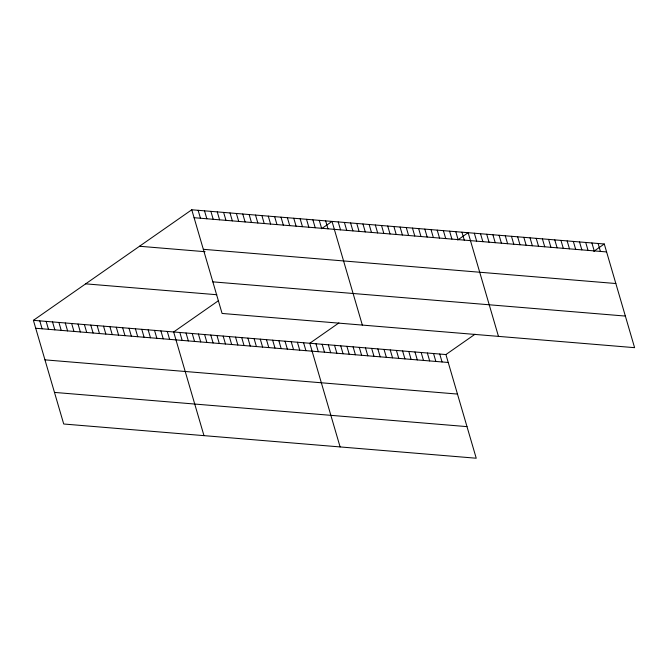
<?xml version="1.0" encoding="UTF-8"?>
<svg xmlns="http://www.w3.org/2000/svg" width="668" height="668" viewBox="0 0 668 668"><rect width="100%" height="100%" fill="white"/><g stroke="black" fill="none" stroke-linecap="round" stroke-linejoin="round"><path stroke-width="1" d="M33.4 320.331L445.915 354.549L476.234 458.223L63.719 424.005L33.4 320.331L191.766 209.777L604.281 243.995L634.6 347.669L222.085 313.451L191.766 209.777M218.453 300.692L173.655 331.963L203.974 435.636M321.567 228.715L332.021 221.417L362.34 325.082M338.901 322.928L309.785 343.26L340.104 446.925M457.697 240.004L468.151 232.706L498.47 336.38M445.915 354.549L475.031 334.225M593.835 251.293L604.281 243.995M194.087 217.71L606.602 251.928M203.322 249.306L615.846 283.524M139.503 246.258L205.076 251.702M212.841 281.854L625.365 316.073M85.663 283.85L216.808 294.73M35.721 328.255L448.236 362.474M44.956 359.852L457.48 394.07M54.475 392.408L466.999 426.627M598.094 243.486L600.415 251.41M591.906 242.968L594.228 250.901M585.719 242.459L588.04 250.383M579.532 241.941L581.853 249.874M573.344 241.432L575.666 249.364M567.157 240.923L569.478 248.847M560.97 240.405L563.291 248.337M554.782 239.895L557.104 247.82M548.595 239.378L550.916 247.31M542.408 238.868L544.729 246.793M536.22 238.351L538.533 246.283M530.033 237.841L532.346 245.766M523.846 237.324L526.159 245.256M517.658 236.814L519.971 244.739M511.471 236.297L513.784 244.229M505.284 235.787L507.596 243.711M499.088 235.27L501.409 243.202M492.9 234.76L495.222 242.684M486.713 234.243L489.034 242.175M480.526 233.733L482.847 241.657M474.338 233.224L476.66 241.148M461.964 232.197L464.285 240.121M455.776 231.679L458.098 239.612M449.589 231.17L451.91 239.094M443.402 230.652L445.723 238.585M437.214 230.143L439.536 238.067M431.027 229.625L433.348 237.557M424.84 229.116L427.161 237.04M418.652 228.598L420.965 236.53M412.465 228.089L414.778 236.013M406.278 227.571L408.591 235.503M439.728 354.032L442.049 361.964M400.09 227.062L402.403 234.986M433.54 353.522L435.862 361.446M393.903 226.544L396.216 234.476M427.353 353.005L429.674 360.937M387.716 226.034L390.029 233.959M421.166 352.495L423.487 360.419M381.528 225.517L383.841 233.449M414.978 351.978L417.3 359.91M375.332 225.007L377.654 232.932M408.791 351.468L411.112 359.401M369.145 224.498L371.466 232.422M402.604 350.959L404.925 358.883M362.958 223.98L365.279 231.913M396.416 350.441L398.738 358.374M356.77 223.471L359.092 231.395M390.229 349.932L392.55 357.856M350.583 222.953L352.904 230.886M384.042 349.414L386.363 357.347M344.396 222.444L346.717 230.368M377.854 348.905L380.175 356.829M338.208 221.926L340.53 229.859M371.667 348.387L373.98 356.32M365.479 347.878L367.792 355.802M325.65 220.883L327.963 228.815M359.292 347.36L361.605 355.292M319.271 220.356L321.592 228.289M353.105 346.851L355.418 354.775M312.9 219.83L315.212 227.755M346.917 346.333L349.23 354.265M306.52 219.296L308.841 227.229M340.73 345.824L343.043 353.748M300.149 218.77L302.462 226.702M334.543 345.306L336.856 353.238M293.77 218.244L296.091 226.168M328.347 344.797L330.668 352.721M287.399 217.71L289.712 225.642M322.16 344.279L324.481 352.211M281.019 217.184L283.341 225.116M315.972 343.769L318.294 351.694M274.648 216.657L276.961 224.582M268.269 216.123L270.59 224.056M303.598 342.742L305.919 350.675M261.898 215.597L264.211 223.529M297.41 342.233L299.732 350.157M255.518 215.071L257.84 222.995M291.223 341.715L293.544 349.648M249.139 214.537L251.46 222.469M285.036 341.206L287.357 349.13M242.768 214.011L245.089 221.943M278.848 340.688L281.17 348.621M236.389 213.484L238.71 221.409M272.661 340.179L274.982 348.103M230.017 212.95L232.339 220.883M266.474 339.661L268.795 347.594M223.638 212.424L225.959 220.356M260.286 339.152L262.608 347.076M217.267 211.898L219.588 219.822M254.099 338.634L256.412 346.567M210.888 211.364L213.209 219.296M247.911 338.125L250.224 346.049M241.724 337.607L244.037 345.54M204.517 210.837L206.838 218.77M235.537 337.098L237.85 345.022M198.137 210.311L200.458 218.236M229.349 336.58L231.662 344.513M223.162 336.071L225.475 343.995M216.975 335.553L219.288 343.486M210.779 335.044L213.1 342.968M204.592 334.534L206.913 342.459M198.404 334.017L200.726 341.949M192.217 333.507L194.538 341.431M186.03 332.99L188.351 340.922M179.842 332.48L182.164 340.404M167.284 331.437L169.597 339.361M160.904 330.911L163.226 338.835M154.533 330.376L156.846 338.309M148.154 329.85L150.475 337.774M141.783 329.324L144.096 337.248M135.404 328.79L137.725 336.722M129.033 328.264L131.346 336.188M122.653 327.738L124.974 335.662M116.282 327.203L118.595 335.136M109.903 326.677L112.224 334.601M103.532 326.151L105.845 334.075M97.152 325.617L99.474 333.549M90.781 325.091L93.094 333.015M84.402 324.564L86.723 332.489M78.031 324.03L80.344 331.963M71.651 323.504L73.973 331.428M65.28 322.978L67.593 330.902M58.901 322.444L61.222 330.376M52.53 321.918L54.843 329.842M46.15 321.391L48.472 329.316M39.779 320.857L42.092 328.79"/></g></svg>
